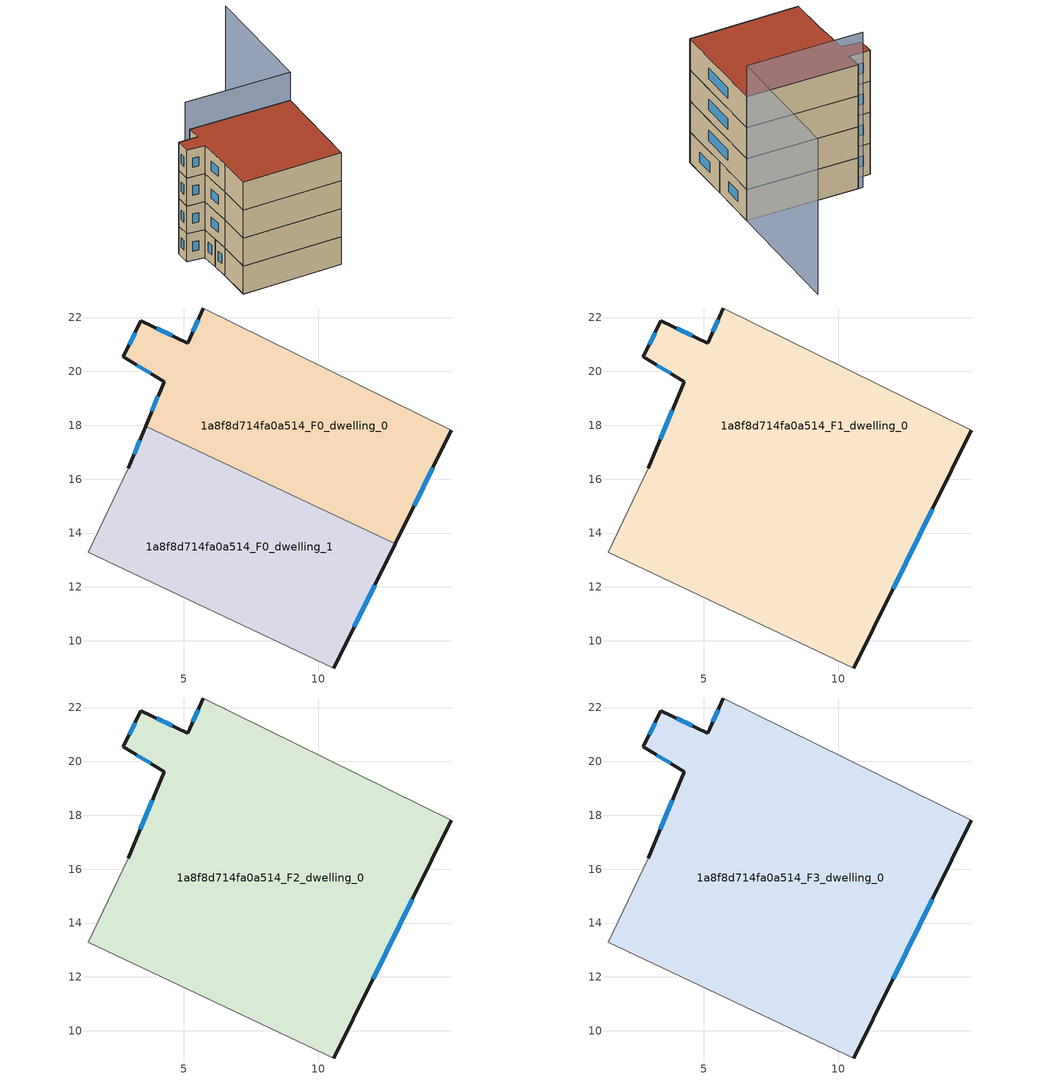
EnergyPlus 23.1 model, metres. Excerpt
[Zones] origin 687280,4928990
1a8f8d714fa0a514_F0_dwelling_0
 floor ground (EU_floor_Construction): 12.86,13.6 14.94,17.82 5.73,22.35 5.15,21.04 3.41,21.88 2.76,20.54 4.27,19.62 3.59,17.97 z0
 wall outside (EU_wall_Construction): 14.94,17.82 12.86,13.6 / 3.59,17.97 4.27,19.62 2.76,20.54 3.41,21.88 5.15,21.04 5.73,22.35 z0:3
 wall adiabatic (EU_wall_Construction): 5.73,22.35 14.94,17.82 z0:3
 wall to 1a8f8d714fa0a514_F0_dwelling_1 (EU_wall_Construction): 12.86,13.6 3.59,17.97 z0:3
 window (EU_Window_Construction): 5.35,21.48 5.54,21.92 / 14.25,16.42 13.55,15.01 / 3.82,18.52 4.04,19.07 / 3.77,19.93 3.27,20.24 / 2.98,20.99 3.2,21.44 / 3.99,21.6 4.57,21.32 z1:2
1a8f8d714fa0a514_F0_dwelling_1
 floor ground (EU_floor_Construction): 10.58,8.99 12.86,13.6 3.59,17.97 2.94,16.41 1.45,13.28 z0
 wall outside (EU_wall_Construction): 2.94,16.41 3.59,17.97 / 12.86,13.6 10.58,8.99 z0:3
 wall adiabatic (EU_wall_Construction): 10.58,8.99 1.45,13.28 2.94,16.41 z0:3
 window (EU_Window_Construction): 3.16,16.93 3.37,17.45 / 12.1,12.07 11.34,10.53 z1:2
1a8f8d714fa0a514_F1_dwelling_0
 floor to 1a8f8d714fa0a514_F0_dwelling_0 (EU_floor_Construction): 12.86,13.6 14.94,17.82 5.73,22.35 5.15,21.04 3.41,21.88 2.76,20.54 4.27,19.62 3.59,17.97 z3
 floor to 1a8f8d714fa0a514_F0_dwelling_1 (EU_floor_Construction): 10.58,8.99 12.86,13.6 3.59,17.97 2.94,16.41 1.45,13.28 z3
 wall outside (EU_wall_Construction): 14.94,17.82 10.58,8.99 / 2.94,16.41 4.27,19.62 2.76,20.54 3.41,21.88 5.15,21.04 5.73,22.35 z3:6
 wall adiabatic (EU_wall_Construction): 5.73,22.35 14.94,17.82 / 10.58,8.99 1.45,13.28 2.94,16.41 z3:6
 window (EU_Window_Construction): 3.99,21.6 4.57,21.32 / 5.35,21.48 5.54,21.92 / 13.49,14.88 12.03,11.93 / 3.39,17.48 3.83,18.55 / 3.77,19.93 3.27,20.24 / 2.98,20.99 3.2,21.44 z4:5
1a8f8d714fa0a514_F2_dwelling_0
 floor to 1a8f8d714fa0a514_F1_dwelling_0 (EU_floor_Construction): 10.58,8.99 14.94,17.82 5.73,22.35 5.15,21.04 3.41,21.88 2.76,20.54 4.27,19.62 2.94,16.41 1.45,13.28 z6
 wall outside (EU_wall_Construction): 14.94,17.82 10.58,8.99 / 2.94,16.41 4.27,19.62 2.76,20.54 3.41,21.88 5.15,21.04 5.73,22.35 z6:9
 wall adiabatic (EU_wall_Construction): 5.73,22.35 14.94,17.82 / 10.58,8.99 1.45,13.28 2.94,16.41 z6:9
 window (EU_Window_Construction): 3.99,21.6 4.57,21.32 / 5.35,21.48 5.54,21.92 / 13.49,14.88 12.03,11.93 / 3.39,17.48 3.83,18.55 / 3.77,19.93 3.27,20.24 / 2.98,20.99 3.2,21.44 z7:8
1a8f8d714fa0a514_F3_dwelling_0
 floor to 1a8f8d714fa0a514_F2_dwelling_0 (EU_floor_Construction): 10.58,8.99 14.94,17.82 5.73,22.35 5.15,21.04 3.41,21.88 2.76,20.54 4.27,19.62 2.94,16.41 1.45,13.28 z9
 wall outside (EU_wall_Construction): 14.94,17.82 10.58,8.99 / 2.94,16.41 4.27,19.62 2.76,20.54 3.41,21.88 5.15,21.04 5.73,22.35 z9:12
 wall adiabatic (EU_wall_Construction): 5.73,22.35 14.94,17.82 / 10.58,8.99 1.45,13.28 2.94,16.41 z9:12
 window (EU_Window_Construction): 3.99,21.6 4.57,21.32 / 5.35,21.48 5.54,21.92 / 13.49,14.88 12.03,11.93 / 3.39,17.48 3.83,18.55 / 3.77,19.93 3.27,20.24 / 2.98,20.99 3.2,21.44 z10:11
 roof outside (EU_roof_Construction): 14.94,17.82 10.58,8.99 1.45,13.28 2.94,16.41 4.27,19.62 2.76,20.54 3.41,21.88 5.15,21.04 5.73,22.35 z12
shading: 20.43,28.94 14.93,17.81 / 14.93,17.81 5.34,22.55 z0:15
[Building]
EU S2 Campaign: North Axis=0; Terrain=City; Solar Distribution=FullExterior
[Site:Location]
Bologna: Latitude=44.5; Longitude=11.25; Time Zone=1; Elevation=37
[SizingPeriod:WeatherFileDays]
AnnualSizingPeriod: Begin Month=1; Begin Day of Month=1; End Month=12; End Day of Month=31; Day of Week for Start Day=Monday; Use Weather File Daylight Saving Period=No; Use Weather File Rain and Snow Indicators=No
[MATERIAL]
EU_InternalMass_Material: Roughness=MediumRough; Thickness=0.1; Conductivity=1; Density=1800; Specific Heat=900; Thermal Absorptance=0.9; Solar Absorptance=0.7; Visible Absorptance=0.7
[MATERIAL:NOMASS] Roughness=MediumRough; Thermal Absorptance=0.9; Solar Absorptance=0.7; Visible Absorptance=0.7
Name | Thermal Resistance
EU_wall_NoMass | 0.937881
EU_roof_NoMass | 0.548572
EU_floor_NoMass | 0.71348
[WINDOWMATERIAL:SIMPLEGLAZINGSYSTEM]
EU_Window_SimpleGlazing: UFactor=4.25633; Solar Heat Gain Coefficient=0.85; Visible Transmittance=0.85
[CONSTRUCTION]
EU_wall_Construction: EU_wall_NoMass
EU_roof_Construction: EU_roof_NoMass
EU_floor_Construction: EU_floor_NoMass
EU_InternalMass_Construction: EU_InternalMass_Material
EU_Window_Construction: EU_Window_SimpleGlazing
[ZONE] Type=1; Multiplier=1; Ceiling Height=autocalculate; Floor Area=autocalculate; Part of Total Floor Area=Yes
Name | Volume
1a8f8d714fa0a514_F0_dwelling_0 | 156.537
1a8f8d714fa0a514_F1_dwelling_0 | 313.069
1a8f8d714fa0a514_F2_dwelling_0; 1a8f8d714fa0a514_F3_dwelling_0 | 313.071
1a8f8d714fa0a514_F0_dwelling_1 | 156.538
[INTERNALMASS] Construction=EU_InternalMass_Construction
Name | Zone or ZoneList | Surface Area
1a8f8d714fa0a514_F0_dwelling_0_EU_InternalMass | 1a8f8d714fa0a514_F0_dwelling_0 | 52.1793
1a8f8d714fa0a514_F0_dwelling_1_EU_InternalMass | 1a8f8d714fa0a514_F0_dwelling_1 | 52.179
1a8f8d714fa0a514_F1_dwelling_0_EU_InternalMass | 1a8f8d714fa0a514_F1_dwelling_0 | 104.357
1a8f8d714fa0a514_F2_dwelling_0_EU_InternalMass | 1a8f8d714fa0a514_F2_dwelling_0 | 104.357
1a8f8d714fa0a514_F3_dwelling_0_EU_InternalMass | 1a8f8d714fa0a514_F3_dwelling_0 | 104.357
[OTHEREQUIPMENT] Fuel Type=Electricity; Design Level Calculation Method=Watts/Area; Power per Zone Floor Area=1; Fraction Latent=0; Fraction Radiant=0; Fraction Lost=0; Carbon Dioxide Generation Rate=0; EndUse Subcategory=EU_Step8_InternalGains
Name | Zone or ZoneList or Space or SpaceList | Schedule
EU_Step8_InternalGain_1a8f8d714fa0a514_F0_dwelling_0_f000 | 1a8f8d714fa0a514_F0_dwelling_0 | EU_Step8_GainSchedule_1a8f8d714fa0a514_F0_dwelling_0_f000
EU_Step8_InternalGain_1a8f8d714fa0a514_F0_dwelling_1_f000 | 1a8f8d714fa0a514_F0_dwelling_1 | EU_Step8_GainSchedule_1a8f8d714fa0a514_F0_dwelling_1_f000
EU_Step8_InternalGain_1a8f8d714fa0a514_F1_dwelling_0_f000 | 1a8f8d714fa0a514_F1_dwelling_0 | EU_Step8_GainSchedule_1a8f8d714fa0a514_F1_dwelling_0_f000
EU_Step8_InternalGain_1a8f8d714fa0a514_F2_dwelling_0_f000 | 1a8f8d714fa0a514_F2_dwelling_0 | EU_Step8_GainSchedule_1a8f8d714fa0a514_F2_dwelling_0_f000
EU_Step8_InternalGain_1a8f8d714fa0a514_F3_dwelling_0_f000 | 1a8f8d714fa0a514_F3_dwelling_0 | EU_Step8_GainSchedule_1a8f8d714fa0a514_F3_dwelling_0_f000
[ZONEVENTILATION:DESIGNFLOWRATE] Schedule=EU_AlwaysOn; Design Flow Rate Calculation Method=AirChanges/Hour; Air Changes per Hour=0.687892; Ventilation Type=Natural; Fan Pressure Rise=0; Fan Total Efficiency=1; Constant Term Coefficient=1; Temperature Term Coefficient=0; Velocity Term Coefficient=0; Velocity Squared Term Coefficient=0; Minimum Indoor Temperature=-100; Maximum Indoor Temperature=100; Delta Temperature=-100; Minimum Outdoor Temperature=-100; Maximum Outdoor Temperature=100; Maximum Wind Speed=40
Name | Zone or ZoneList or Space or SpaceList
EU_ConstantAir_1a8f8d714fa0a514_F0_dwelling_0 | 1a8f8d714fa0a514_F0_dwelling_0
EU_ConstantAir_1a8f8d714fa0a514_F0_dwelling_1 | 1a8f8d714fa0a514_F0_dwelling_1
EU_ConstantAir_1a8f8d714fa0a514_F1_dwelling_0 | 1a8f8d714fa0a514_F1_dwelling_0
EU_ConstantAir_1a8f8d714fa0a514_F2_dwelling_0 | 1a8f8d714fa0a514_F2_dwelling_0
EU_ConstantAir_1a8f8d714fa0a514_F3_dwelling_0 | 1a8f8d714fa0a514_F3_dwelling_0
[HVACTEMPLATE:THERMOSTAT] Constant Heating Setpoint=20; Constant Cooling Setpoint=50
EU_HeatOnly_1a8f8d714fa0a514_F0_dwelling_0; EU_HeatOnly_1a8f8d714fa0a514_F0_dwelling_1; EU_HeatOnly_1a8f8d714fa0a514_F1_dwelling_0; EU_HeatOnly_1a8f8d714fa0a514_F2_dwelling_0; EU_HeatOnly_1a8f8d714fa0a514_F3_dwelling_0
[HVACTEMPLATE:ZONE:IDEALLOADSAIRSYSTEM] System Availability Schedule=EU_AlwaysOn; Maximum Heating Supply Air Temperature=50; Minimum Cooling Supply Air Temperature=13; Maximum Heating Supply Air Humidity Ratio=0.0156; Minimum Cooling Supply Air Humidity Ratio=0.0077; Heating Limit=NoLimit; Cooling Limit=NoLimit; Heating Availability Schedule=EU_AlwaysOn; Cooling Availability Schedule=EU_CoolingOff; Dehumidification Control Type=ConstantSensibleHeatRatio; Cooling Sensible Heat Ratio=0.7; Dehumidification Setpoint=60; Humidification Control Type=None; Humidification Setpoint=30; Outdoor Air Method=None; Outdoor Air Flow Rate per Person=0.00944; Outdoor Air Flow Rate per Zone Floor Area=0; Outdoor Air Flow Rate per Zone=0; Demand Controlled Ventilation Type=None; Outdoor Air Economizer Type=NoEconomizer; Heat Recovery Type=None; Sensible Heat Recovery Effectiveness=0.7; Latent Heat Recovery Effectiveness=0.65
Name | Template Thermostat
1a8f8d714fa0a514_F0_dwelling_0 | EU_HeatOnly_1a8f8d714fa0a514_F0_dwelling_0
1a8f8d714fa0a514_F0_dwelling_1 | EU_HeatOnly_1a8f8d714fa0a514_F0_dwelling_1
1a8f8d714fa0a514_F1_dwelling_0 | EU_HeatOnly_1a8f8d714fa0a514_F1_dwelling_0
1a8f8d714fa0a514_F2_dwelling_0 | EU_HeatOnly_1a8f8d714fa0a514_F2_dwelling_0
1a8f8d714fa0a514_F3_dwelling_0 | EU_HeatOnly_1a8f8d714fa0a514_F3_dwelling_0
[SIZING:ZONE] Zone Cooling Design Supply Air Temperature Input Method=SupplyAirTemperature; Zone Cooling Design Supply Air Temperature=13; Zone Heating Design Supply Air Temperature Input Method=SupplyAirTemperature; Zone Heating Design Supply Air Temperature=50; Zone Cooling Design Supply Air Humidity Ratio=0.008; Zone Heating Design Supply Air Humidity Ratio=0.008; Cooling Design Air Flow Method=DesignDay; Cooling Design Air Flow Rate=0; Cooling Minimum Air Flow per Zone Floor Area=0.000762; Cooling Minimum Air Flow=0; Cooling Minimum Air Flow Fraction=0.2; Heating Design Air Flow Method=DesignDay; Heating Design Air Flow Rate=0; Heating Maximum Air Flow per Zone Floor Area=0.002032; Heating Maximum Air Flow=0.141576; Heating Maximum Air Flow Fraction=0.3; Account for Dedicated Outdoor Air System=No; Dedicated Outdoor Air System Control Strategy=NeutralSupplyAir; Dedicated Outdoor Air Low Setpoint Temperature for Design=autosize; Dedicated Outdoor Air High Setpoint Temperature for Design=autosize; Zone Load Sizing Method=Sensible Load Only No Latent Load; Zone Latent Cooling Design Supply Air Humidity Ratio Input Method=HumidityRatioDifference; Zone Cooling Design Supply Air Humidity Ratio Difference=0.005; Zone Latent Heating Design Supply Air Humidity Ratio Input Method=HumidityRatioDifference; Zone Humidification Design Supply Air Humidity Ratio Difference=0.005
1a8f8d714fa0a514_F0_dwelling_0; 1a8f8d714fa0a514_F0_dwelling_1; 1a8f8d714fa0a514_F1_dwelling_0; 1a8f8d714fa0a514_F2_dwelling_0; 1a8f8d714fa0a514_F3_dwelling_0
[SCHEDULE:CONSTANT]
Name | Hourly Value
EU_AlwaysOn | 1
EU_CoolingOff | 0
[SCHEDULE:FILE] Column Number=1; Rows to Skip at Top=0; Number of Hours of Data=8760; Column Separator=Comma; Interpolate to Timestep=No; Minutes per Item=60; Adjust Schedule for Daylight Savings=Yes
Name | File
EU_Step8_GainSchedule_1a8f8d714fa0a514_F0_dwelling_0_f000 | ../../schedules/1a8f8d714fa0a514/1a8f8d714fa0a514_F0_dwelling_0_f000_gain.csv
EU_Step8_GainSchedule_1a8f8d714fa0a514_F0_dwelling_1_f000 | ../../schedules/1a8f8d714fa0a514/1a8f8d714fa0a514_F0_dwelling_1_f000_gain.csv
EU_Step8_GainSchedule_1a8f8d714fa0a514_F1_dwelling_0_f000 | ../../schedules/1a8f8d714fa0a514/1a8f8d714fa0a514_F1_dwelling_0_f000_gain.csv
EU_Step8_GainSchedule_1a8f8d714fa0a514_F2_dwelling_0_f000 | ../../schedules/1a8f8d714fa0a514/1a8f8d714fa0a514_F2_dwelling_0_f000_gain.csv
EU_Step8_GainSchedule_1a8f8d714fa0a514_F3_dwelling_0_f000 | ../../schedules/1a8f8d714fa0a514/1a8f8d714fa0a514_F3_dwelling_0_f000_gain.csv
